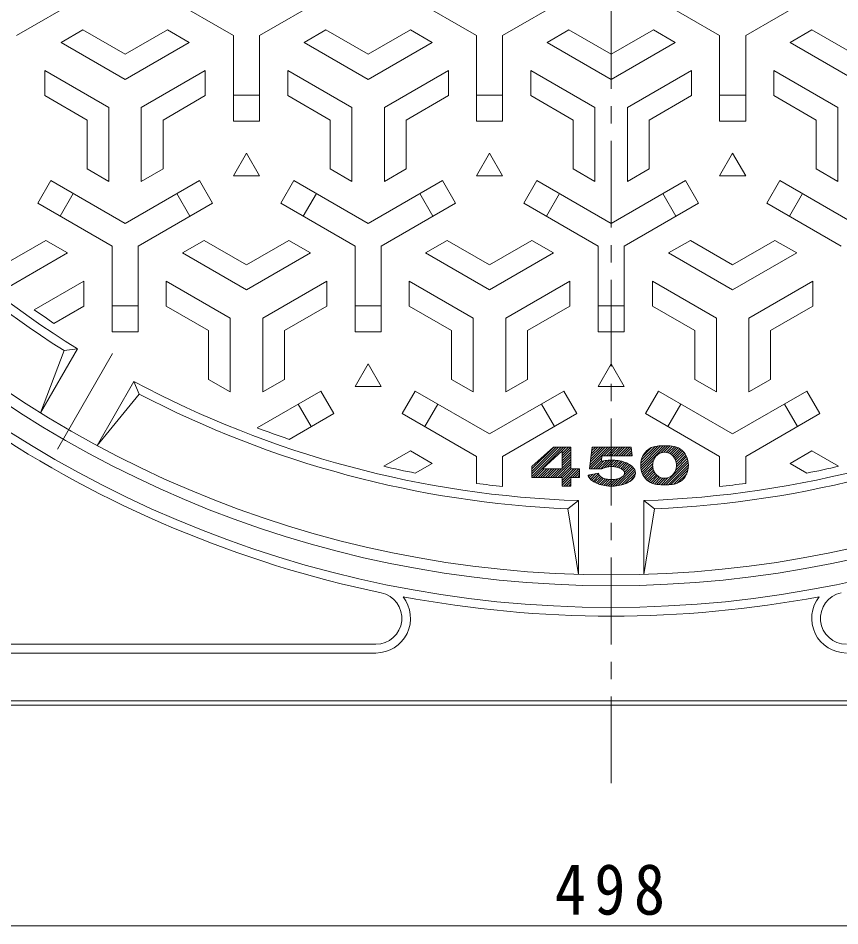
# Model space of a CAD drawing. Units: millimetres, scale not verified. Extents: x -623 to 760, y -541 to 550.
# Drawn here: x -438.2 to -248.9, y -78.7 to 130.5 of the extents above; entities that cross this region are included whole.
import ezdxf

# ---------------------------------------------------------------- set-up
doc = ezdxf.new("R2010")
doc.units = ezdxf.units.MM
doc.header["$LTSCALE"] = 4
doc.linetypes.add('CHAIN1', pattern=[8, 5, -1, 1, -1])
doc.linetypes.add('CHAIN2', pattern=[12, 9, -1, 1, -1])
for name, color, linetype, lineweight in [('0-1_躯体', 2, 'Continuous', 9), ('0-2_仕上', 3, 'Continuous', 18), ('0-4_その他', 7, 'Continuous', 9)]:
    doc.layers.add(name, color=color, linetype=linetype, lineweight=lineweight)
doc.styles.add('ＭＳ ゴシック', font='')
doc.styles.get('ＭＳ ゴシック').set_extended_font_data('MS Gothic')

msp = doc.modelspace()

# ---------------------------------------------------------------- linework, layer by layer
at = {"layer": '0-1_躯体'}
for p, q in [((-489.423, -13.812), (-355.768, -13.812)), ((-355.768, -15.812), (-522.725, -15.813)), ((-66.549, -26.813), (-536.549, -26.813)), ((-536.549, -27.813), (-66.549, -27.813))]:
    msp.add_line(p, q, dxfattribs=at)
for radius in [257.5, 252.5]:
    msp.add_circle((-301.549, 252.187), radius, dxfattribs=at)
for centre, radius, start, end in [((-301.549, 252.188), 259.593, 236.07092, 258.22052), ((-355.768, -7.812), 6, 270, 78.21989), ((-247.329, -7.812), 6, 101.78011, 270), ((-355.768, -7.812), 8, 270, 38.39113), ((-301.549, 252.187), 259.5, 259.35193, 280.64813), ((-247.329, -7.812), 8, 141.60887, 270)]:
    msp.add_arc(centre, radius, start, end, dxfattribs=at)
at = {"layer": '0-2_仕上', "linetype": 'CHAIN1', "lineweight": 9}
msp.add_line((-301.549, -45.813), (-301.549, 550.187), dxfattribs=at)
at = {"layer": '0-2_仕上'}
for p, q in [((-438.549, 126.458), (-421.429, 136.342)), ((-388.549, 126.458), (-405.668, 136.342)), ((-382.549, 126.458), (-365.429, 136.342)), ((-332.549, 126.458), (-349.668, 136.342)), ((-326.549, 126.458), (-309.429, 136.342)), ((-276.549, 126.458), (-293.668, 136.342)), ((-270.549, 126.458), (-253.429, 136.342)), ((-428.299, 124.87), (-423.299, 127.757)), ((-423.299, 127.757), (-413.549, 122.128)), ((-403.796, 127.758), (-413.549, 122.128)), ((-398.796, 124.871), (-403.796, 127.758)), ((-372.299, 124.87), (-367.299, 127.757)), ((-367.299, 127.757), (-357.549, 122.128)), ((-347.796, 127.758), (-357.549, 122.128)), ((-342.796, 124.871), (-347.796, 127.758)), ((-316.299, 124.87), (-311.299, 127.757)), ((-311.299, 127.757), (-301.549, 122.128)), ((-291.796, 127.758), (-301.549, 122.128)), ((-286.796, 124.871), (-291.796, 127.758)), ((-260.299, 124.87), (-255.299, 127.757)), ((-255.299, 127.757), (-245.549, 122.128)), ((-388.549, 126.458), (-388.549, 106.69)), ((-382.549, 126.458), (-382.549, 106.69)), ((-332.549, 126.458), (-332.549, 106.69)), ((-326.549, 126.458), (-326.549, 106.69)), ((-276.549, 126.458), (-276.549, 106.69)), ((-270.549, 126.458), (-270.549, 106.69)), ((-428.299, 124.87), (-413.549, 116.354)), ((-398.796, 124.871), (-413.549, 116.354)), ((-372.299, 124.87), (-357.549, 116.354)), ((-342.796, 124.871), (-357.549, 116.354)), ((-316.299, 124.87), (-301.549, 116.354)), ((-286.796, 124.871), (-301.549, 116.354)), ((-260.299, 124.87), (-245.549, 116.354)), ((-432.049, 118.375), (-432.049, 112.601)), ((-432.049, 118.375), (-417.299, 109.859)), ((-395.049, 118.375), (-409.799, 109.859)), ((-395.049, 118.375), (-395.049, 112.601)), ((-376.049, 118.375), (-376.049, 112.601)), ((-376.049, 118.375), (-361.299, 109.859)), ((-339.049, 118.375), (-353.799, 109.859)), ((-339.049, 118.375), (-339.049, 112.601)), ((-320.049, 118.375), (-320.049, 112.601)), ((-320.049, 118.375), (-305.299, 109.859)), ((-283.049, 118.375), (-297.799, 109.859)), ((-283.049, 118.375), (-283.049, 112.601)), ((-264.049, 118.375), (-264.049, 112.601)), ((-264.049, 118.375), (-249.299, 109.859)), ((-432.049, 112.601), (-422.299, 106.972)), ((-395.049, 112.601), (-404.799, 106.972)), ((-382.549, 112.69), (-388.549, 112.69)), ((-376.049, 112.601), (-366.299, 106.972)), ((-339.049, 112.601), (-348.799, 106.972)), ((-326.549, 112.69), (-332.549, 112.69)), ((-320.049, 112.601), (-310.299, 106.972)), ((-283.049, 112.601), (-292.799, 106.972)), ((-276.549, 112.69), (-270.549, 112.69)), ((-264.049, 112.601), (-254.299, 106.972)), ((-417.299, 92.825), (-417.299, 109.859)), ((-409.799, 92.825), (-409.799, 109.859)), ((-361.299, 92.825), (-361.299, 109.859)), ((-353.799, 92.825), (-353.799, 109.859)), ((-305.299, 92.825), (-305.299, 109.859)), ((-297.799, 92.825), (-297.799, 109.859)), ((-249.299, 92.825), (-249.299, 109.859)), ((-404.799, 95.711), (-404.799, 106.972)), ((-382.549, 106.69), (-388.549, 106.69)), ((-348.799, 95.711), (-348.799, 106.972)), ((-326.549, 106.69), (-332.549, 106.69)), ((-292.799, 95.711), (-292.799, 106.972)), ((-276.549, 106.69), (-270.549, 106.69)), ((-409.799, 92.825), (-404.799, 95.711)), ((-353.799, 92.825), (-348.799, 95.711)), ((-297.799, 92.825), (-292.799, 95.711)), ((-430.668, 93.038), (-433.668, 87.842)), ((-413.549, 83.154), (-430.668, 93.038)), ((-413.549, 83.154), (-396.429, 93.038)), ((-393.429, 87.842), (-396.429, 93.038)), ((-374.668, 93.038), (-377.668, 87.842)), ((-357.549, 83.154), (-374.668, 93.038)), ((-357.549, 83.154), (-340.429, 93.038)), ((-337.429, 87.842), (-340.429, 93.038)), ((-318.668, 93.038), (-321.668, 87.842)), ((-301.549, 83.154), (-318.668, 93.038)), ((-301.549, 83.154), (-284.429, 93.038)), ((-284.429, 93.038), (-281.429, 87.842)), ((-265.668, 87.842), (-262.668, 93.038)), ((-245.549, 83.154), (-262.668, 93.038)), ((-428.472, 84.842), (-425.472, 90.038)), ((-401.625, 90.038), (-398.625, 84.842)), ((-372.472, 84.842), (-369.472, 90.038)), ((-345.625, 90.038), (-342.625, 84.842)), ((-316.472, 84.842), (-313.472, 90.038)), ((-286.625, 84.842), (-289.625, 90.038)), ((-257.472, 90.038), (-260.472, 84.842)), ((-416.549, 77.958), (-433.668, 87.842)), ((-410.549, 77.958), (-393.429, 87.842)), ((-360.549, 77.958), (-377.668, 87.842)), ((-354.549, 77.958), (-337.429, 87.842)), ((-304.549, 77.958), (-321.668, 87.842)), ((-298.549, 77.958), (-281.429, 87.842)), ((-248.549, 77.958), (-265.668, 87.842)), ((-416.549, 77.958), (-416.549, 58.19)), ((-410.549, 77.958), (-410.549, 58.19)), ((-400.299, 76.37), (-395.299, 79.257)), ((-395.299, 79.257), (-385.549, 73.628)), ((-375.796, 79.258), (-385.549, 73.628)), ((-370.796, 76.371), (-375.796, 79.258)), ((-360.549, 77.958), (-360.549, 58.19)), ((-354.549, 77.958), (-354.549, 58.19)), ((-344.299, 76.37), (-339.299, 79.257)), ((-339.299, 79.257), (-329.549, 73.628)), ((-319.796, 79.258), (-329.549, 73.628)), ((-314.796, 76.371), (-319.796, 79.258)), ((-304.549, 77.958), (-304.549, 58.19)), ((-298.549, 77.958), (-298.549, 58.19)), ((-288.299, 76.37), (-283.299, 79.257)), ((-283.299, 79.257), (-273.549, 73.628)), ((-263.796, 79.258), (-273.549, 73.628)), ((-258.796, 76.371), (-263.796, 79.258)), ((-426.796, 76.371), (-441.106, 68.11)), ((-400.299, 76.37), (-385.549, 67.854)), ((-370.796, 76.371), (-385.549, 67.854)), ((-344.299, 76.37), (-329.549, 67.854)), ((-314.796, 76.371), (-329.549, 67.854)), ((-288.299, 76.37), (-273.549, 67.854)), ((-258.796, 76.371), (-273.549, 67.854)), ((-423.049, 69.875), (-434.485, 63.272)), ((-423.049, 69.875), (-423.049, 64.101)), ((-404.049, 69.875), (-404.049, 64.101)), ((-404.049, 69.875), (-389.299, 61.359)), ((-367.049, 69.875), (-381.799, 61.359)), ((-367.049, 69.875), (-367.049, 64.101)), ((-348.049, 69.875), (-348.049, 64.101)), ((-348.049, 69.875), (-333.299, 61.359)), ((-311.049, 69.875), (-325.799, 61.359)), ((-311.049, 69.875), (-311.049, 64.101)), ((-292.049, 69.875), (-292.049, 64.101)), ((-292.049, 69.875), (-277.299, 61.359)), ((-255.049, 69.875), (-269.799, 61.359)), ((-255.049, 69.875), (-255.049, 64.101)), ((-423.049, 64.101), (-429.915, 60.137)), ((-410.549, 64.19), (-416.549, 64.19)), ((-404.049, 64.101), (-394.299, 58.472)), ((-367.049, 64.101), (-376.799, 58.472)), ((-354.549, 64.19), (-360.549, 64.19)), ((-348.049, 64.101), (-338.299, 58.472)), ((-311.049, 64.101), (-320.799, 58.472)), ((-304.549, 64.19), (-298.549, 64.19)), ((-292.049, 64.101), (-282.299, 58.472)), ((-255.049, 64.101), (-264.799, 58.472)), ((-389.299, 44.325), (-389.299, 61.359)), ((-381.799, 44.325), (-381.799, 61.359)), ((-333.299, 44.325), (-333.299, 61.359)), ((-325.799, 44.325), (-325.799, 61.359)), ((-277.299, 44.325), (-277.299, 61.359)), ((-269.799, 44.325), (-269.799, 61.359)), ((-416.549, 58.19), (-410.549, 58.19)), ((-376.799, 47.211), (-376.799, 58.472)), ((-360.549, 58.19), (-354.549, 58.19)), ((-320.799, 47.211), (-320.799, 58.472)), ((-298.549, 58.19), (-304.549, 58.19)), ((-264.799, 47.211), (-264.799, 58.472)), ((-432.988, 39.528), (-424.483, 54.258)), ((-432.988, 39.528), (-427.602, 53.856)), ((-427.602, 53.856), (-424.483, 54.258)), ((-411.493, 46.758), (-419.997, 32.028)), ((-410.282, 43.856), (-411.493, 46.758)), ((-381.799, 44.325), (-376.799, 47.211)), ((-325.799, 44.325), (-320.799, 47.211)), ((-269.799, 44.325), (-264.799, 47.211)), ((-383.106, 36.064), (-368.429, 44.538)), ((-368.429, 44.538), (-365.429, 39.342)), ((-349.668, 39.342), (-346.668, 44.538)), ((-329.549, 34.654), (-346.668, 44.538)), ((-329.549, 34.654), (-312.429, 44.538)), ((-312.429, 44.538), (-309.429, 39.342)), ((-290.668, 44.538), (-293.668, 39.342)), ((-273.549, 34.654), (-290.668, 44.538)), ((-273.549, 34.654), (-256.429, 44.538)), ((-253.429, 39.342), (-256.429, 44.538)), ((-410.282, 43.856), (-419.997, 32.028)), ((-373.625, 41.538), (-370.625, 36.342)), ((-344.472, 36.342), (-341.472, 41.538)), ((-317.625, 41.538), (-314.625, 36.342)), ((-285.472, 41.538), (-288.472, 36.342)), ((-258.625, 36.342), (-261.625, 41.538)), ((-375.7, 33.412), (-365.429, 39.342)), ((-332.549, 29.458), (-349.668, 39.342)), ((-326.549, 29.458), (-309.429, 39.342)), ((-276.549, 29.458), (-293.668, 39.342)), ((-270.549, 29.458), (-253.429, 39.342)), ((-319.832, 24.886), (-313.08, 31.637)), ((-319.832, 25.452), (-313.646, 31.637)), ((-319.832, 26.017), (-314.212, 31.637)), ((-319.832, 26.583), (-314.777, 31.637)), ((-319.511, 24.641), (-312.515, 31.637)), ((-312.874, 30.712), (-311.949, 31.637)), ((-312.835, 30.185), (-311.383, 31.637)), ((-312.835, 29.619), (-310.836, 31.618)), ((-306.476, 26.927), (-301.768, 31.635)), ((-306.406, 27.564), (-302.334, 31.635)), ((-306.335, 28.2), (-302.9, 31.635)), ((-306.264, 28.837), (-303.465, 31.635)), ((-306.194, 29.473), (-304.031, 31.635)), ((-306.123, 30.109), (-304.597, 31.635)), ((-306.052, 30.746), (-305.163, 31.635)), ((-305.981, 31.382), (-305.728, 31.635)), ((-303.202, 29.636), (-301.203, 31.635)), ((-302.636, 29.636), (-300.637, 31.635)), ((-302.07, 29.636), (-300.071, 31.635)), ((-301.505, 29.636), (-299.506, 31.635)), ((-300.939, 29.636), (-298.94, 31.635)), ((-300.373, 29.636), (-298.374, 31.635)), ((-299.808, 29.636), (-297.809, 31.635)), ((-299.242, 29.636), (-297.243, 31.635)), ((-298.676, 29.636), (-296.93, 31.383)), ((-294.73, 27.333), (-290.153, 31.91)), ((-294.707, 27.922), (-290.755, 31.873)), ((-294.691, 26.806), (-289.569, 31.929)), ((-294.606, 26.325), (-289.002, 31.93)), ((-294.592, 28.602), (-291.398, 31.796)), ((-294.303, 29.457), (-292.218, 31.542)), ((-290.085, 30.281), (-288.45, 31.916)), ((-289.373, 30.427), (-287.913, 31.888)), ((-288.837, 30.397), (-287.389, 31.845)), ((-288.386, 30.282), (-286.908, 31.761)), ((-287.996, 30.107), (-286.473, 31.631)), ((-287.652, 29.885), (-286.076, 31.462)), ((-347.796, 30.758), (-353.945, 27.208)), ((-342.796, 27.871), (-347.796, 30.758)), ((-332.549, 29.458), (-332.549, 23.277)), ((-326.549, 29.458), (-326.549, 22.544)), ((-312.835, 29.054), (-310.836, 31.053)), ((-312.835, 28.488), (-310.836, 30.487)), ((-312.835, 27.922), (-310.836, 29.921)), ((-312.835, 27.357), (-310.836, 29.356)), ((-298.11, 29.636), (-296.873, 30.874)), ((-297.545, 29.636), (-296.817, 30.364)), ((-296.979, 29.636), (-296.76, 29.855)), ((-287.355, 29.617), (-285.712, 31.26)), ((-287.093, 29.313), (-285.38, 31.027)), ((-286.874, 28.966), (-285.076, 30.765)), ((-286.695, 28.58), (-284.801, 30.474)), ((-286.565, 28.144), (-284.554, 30.155)), ((-286.505, 27.073), (-284.151, 29.427)), ((-286.493, 27.65), (-284.337, 29.806)), ((-276.549, 29.458), (-276.549, 22.544)), ((-270.549, 29.458), (-270.549, 23.277)), ((-260.299, 27.87), (-255.299, 30.757)), ((-255.299, 30.757), (-249.152, 27.208)), ((-342.796, 27.871), (-346.667, 25.636)), ((-314.42, 24.641), (-310.836, 28.224)), ((-313.854, 24.641), (-310.836, 27.659)), ((-312.835, 26.791), (-310.836, 28.79)), ((-306.2, 26.638), (-303.719, 29.119)), ((-305.634, 26.638), (-303.79, 28.483)), ((-305.069, 26.638), (-303.23, 28.476)), ((-304.503, 26.638), (-302.566, 28.575)), ((-303.937, 26.638), (-301.952, 28.624)), ((-303.126, 26.883), (-301.375, 28.635)), ((-302.38, 27.064), (-300.828, 28.616)), ((-301.749, 27.129), (-300.308, 28.571)), ((-301.182, 27.13), (-299.814, 28.498)), ((-300.664, 27.083), (-299.343, 28.404)), ((-300.186, 26.995), (-298.893, 28.289)), ((-299.746, 26.869), (-298.464, 28.152)), ((-299.346, 26.704), (-298.057, 27.993)), ((-298.992, 26.492), (-297.672, 27.813)), ((-298.696, 26.222), (-297.311, 27.607)), ((-298.492, 25.861), (-296.978, 27.375)), ((-294.484, 25.882), (-291.764, 28.602)), ((-294.329, 25.471), (-291.955, 27.845)), ((-294.146, 25.089), (-291.977, 27.257)), ((-289.508, 22.938), (-283.869, 28.577)), ((-288.942, 22.938), (-283.781, 28.099)), ((-288.36, 22.955), (-283.739, 27.576)), ((-286.679, 26.333), (-283.994, 29.018)), ((-260.299, 27.87), (-256.43, 25.636)), ((-318.945, 24.641), (-316.946, 26.64)), ((-318.38, 24.641), (-316.381, 26.64)), ((-317.814, 24.641), (-315.815, 26.64)), ((-317.248, 24.641), (-315.249, 26.64)), ((-316.683, 24.641), (-314.684, 26.64)), ((-316.117, 24.641), (-314.118, 26.64)), ((-315.551, 24.641), (-313.552, 26.64)), ((-314.985, 24.641), (-312.987, 26.64)), ((-313.288, 24.641), (-310.836, 27.093)), ((-312.835, 22.831), (-309.027, 26.64)), ((-312.835, 23.397), (-309.592, 26.64)), ((-312.835, 23.963), (-310.158, 26.64)), ((-312.835, 24.528), (-310.724, 26.64)), ((-310.46, 24.641), (-308.838, 26.263)), ((-309.894, 24.641), (-308.838, 25.698)), ((-309.329, 24.641), (-308.838, 25.132)), ((-306.789, 24.918), (-306.488, 25.219)), ((-306.582, 24.56), (-305.775, 25.366)), ((-306.325, 24.25), (-305.062, 25.513)), ((-306.031, 23.979), (-304.45, 25.56)), ((-305.705, 23.739), (-304.291, 25.153)), ((-300.537, 22.685), (-296.403, 26.818)), ((-299.891, 22.764), (-296.181, 26.475)), ((-299.179, 22.911), (-296.019, 26.071)), ((-298.592, 25.195), (-296.674, 27.113)), ((-298.364, 23.161), (-295.963, 25.561)), ((-293.931, 24.738), (-291.91, 26.759)), ((-293.687, 24.417), (-291.783, 26.32)), ((-293.413, 24.124), (-291.608, 25.929)), ((-293.112, 23.86), (-291.393, 25.579)), ((-292.781, 23.625), (-291.134, 25.272)), ((-287.759, 22.991), (-283.756, 26.993)), ((-287.122, 23.062), (-283.862, 26.322)), ((-286.323, 23.295), (-284.132, 25.486)), ((-312.459, 22.642), (-310.836, 24.264)), ((-311.893, 22.642), (-310.836, 23.699)), ((-311.328, 22.642), (-310.836, 23.133)), ((-305.352, 23.526), (-304.018, 24.861)), ((-304.975, 23.337), (-303.678, 24.634)), ((-304.576, 23.171), (-303.292, 24.455)), ((-304.154, 23.027), (-302.865, 24.317)), ((-303.71, 22.906), (-302.4, 24.216)), ((-303.244, 22.806), (-301.894, 24.156)), ((-302.756, 22.728), (-301.343, 24.141)), ((-302.245, 22.674), (-300.735, 24.184)), ((-301.708, 22.645), (-300.033, 24.319)), ((-301.141, 22.646), (-299.026, 24.761)), ((-297.247, 23.711), (-296.205, 24.754)), ((-292.42, 23.42), (-290.838, 25.002)), ((-292.026, 23.249), (-290.499, 24.776)), ((-291.594, 23.115), (-290.112, 24.597)), ((-291.116, 23.027), (-289.668, 24.475)), ((-290.595, 22.983), (-289.137, 24.44)), ((-290.059, 22.953), (-288.452, 24.56)), ((-311.549, 17.4), (-309.049, 19.308)), ((-309.049, 19.308), (-309.049, 2.3)), ((-291.549, 17.4), (-294.049, 19.308)), ((-294.049, 19.308), (-294.049, 2.3)), ((-309.049, 2.3), (-311.549, 17.4)), ((-291.549, 17.4), (-294.049, 2.3))]:
    msp.add_line(p, q, dxfattribs=at)
at = {"layer": '0-2_仕上', "color": 7, "linetype": 'CHAIN2', "lineweight": 9}
msp.add_line((-429.143, 31.188), (-416.451, 53.17), dxfattribs=at)
at = {"layer": '0-2_仕上', "color": 7, "lineweight": 9}
for p, q in [((-314.834, 31.637), (-319.832, 27.14)), ((-314.834, 31.637), (-310.836, 31.637)), ((-310.836, 31.637), (-310.836, 26.64)), ((-305.953, 31.635), (-306.509, 26.638)), ((-305.953, 31.635), (-296.958, 31.635)), ((-296.958, 31.635), (-296.736, 29.636)), ((-312.835, 30.747), (-317.399, 26.64)), ((-312.835, 30.747), (-312.835, 26.64)), ((-303.661, 29.636), (-303.804, 28.35)), ((-303.661, 29.636), (-296.736, 29.636)), ((-319.832, 24.641), (-319.832, 27.14)), ((-317.399, 26.64), (-312.835, 26.64)), ((-310.836, 26.64), (-308.838, 26.64)), ((-308.838, 26.64), (-308.838, 24.641)), ((-304.454, 25.639), (-306.876, 25.139)), ((-306.509, 26.638), (-303.691, 26.638)), ((-319.832, 24.641), (-312.835, 24.641)), ((-312.835, 24.641), (-312.835, 22.642)), ((-310.836, 24.641), (-308.838, 24.641)), ((-310.836, 24.641), (-310.836, 22.642)), ((-310.836, 22.642), (-312.835, 22.642))]:
    msp.add_line(p, q, dxfattribs=at)
at = {"layer": '0-2_仕上'}
for points in [[(-417.299, 92.825), (-422.299, 95.711), (-422.299, 106.972)], [(-361.299, 92.825), (-366.299, 95.711), (-366.299, 106.972)], [(-305.299, 92.825), (-310.299, 95.711), (-310.299, 106.972)], [(-249.299, 92.825), (-254.299, 95.711), (-254.299, 106.972)], [(-426.796, 76.371), (-431.796, 79.258), (-441.549, 73.628)], [(-389.299, 44.325), (-394.299, 47.211), (-394.299, 58.472)], [(-333.299, 44.325), (-338.299, 47.211), (-338.299, 58.472)], [(-277.299, 44.325), (-282.299, 47.211), (-282.299, 58.472)]]:
    msp.add_lwpolyline(points, dxfattribs=at)
for points in [[(-388.549, 94.124), (-385.549, 99.32), (-382.549, 94.124)], [(-332.549, 94.124), (-329.549, 99.32), (-326.549, 94.124)], [(-276.549, 94.124), (-273.549, 99.32), (-270.549, 94.124)], [(-360.549, 45.624), (-357.549, 50.82), (-354.549, 45.624)], [(-304.549, 45.624), (-301.549, 50.82), (-298.549, 45.624)]]:
    msp.add_lwpolyline(points, close=True, dxfattribs=at)
at = {"layer": '0-2_仕上', "color": 7, "lineweight": 9}
for points in [[(-286.485, 27.434), (-286.49, 27.61), (-286.505, 27.796), (-286.533, 27.991), (-286.575, 28.195), (-286.634, 28.406), (-286.711, 28.624), (-286.808, 28.845), (-286.929, 29.067), (-287.073, 29.288), (-287.243, 29.502), (-287.439, 29.705), (-287.661, 29.893), (-287.908, 30.06), (-288.177, 30.202), (-288.464, 30.312), (-288.766, 30.388), (-289.077, 30.427), (-289.391, 30.427), (-289.701, 30.388), (-290.003, 30.312), (-290.291, 30.202), (-290.56, 30.06), (-290.806, 29.893), (-291.028, 29.705), (-291.224, 29.502), (-291.394, 29.288), (-291.539, 29.067), (-291.659, 28.845), (-291.757, 28.624), (-291.834, 28.406), (-291.892, 28.195), (-291.934, 27.991), (-291.962, 27.796), (-291.977, 27.61), (-291.982, 27.434), (-291.977, 27.258), (-291.962, 27.072), (-291.934, 26.877), (-291.892, 26.673)], [(-296.126, 24.905), (-296.051, 25.093), (-295.996, 25.289), (-295.965, 25.492), (-295.96, 25.703), (-295.983, 25.919), (-296.036, 26.14), (-296.121, 26.362), (-296.24, 26.585), (-296.393, 26.806), (-296.58, 27.023), (-296.801, 27.234), (-297.055, 27.435), (-297.34, 27.626), (-297.652, 27.804), (-297.99, 27.966), (-298.35, 28.113), (-298.727, 28.241), (-299.117, 28.352), (-299.516, 28.444), (-299.919, 28.518), (-300.324, 28.573), (-300.725, 28.61), (-301.121, 28.631), (-301.507, 28.637), (-301.882, 28.628), (-302.243, 28.606), (-302.589, 28.573), (-302.918, 28.529), (-303.231, 28.476), (-303.526, 28.416), (-303.804, 28.35)], [(-291.892, 26.673), (-291.834, 26.461), (-291.757, 26.244), (-291.659, 26.023), (-291.539, 25.8), (-291.394, 25.58), (-291.224, 25.366), (-291.028, 25.162), (-290.806, 24.975), (-290.56, 24.807), (-290.291, 24.666), (-290.003, 24.555), (-289.701, 24.479), (-289.391, 24.44), (-289.077, 24.44), (-288.766, 24.479), (-288.464, 24.555), (-288.177, 24.666), (-287.908, 24.807), (-287.661, 24.975), (-287.439, 25.162), (-287.243, 25.366), (-287.073, 25.58), (-286.929, 25.8), (-286.808, 26.023), (-286.711, 26.244), (-286.634, 26.461), (-286.575, 26.673), (-286.533, 26.877), (-286.505, 27.072), (-286.49, 27.258), (-286.485, 27.434)], [(-306.876, 25.139), (-306.817, 24.976), (-306.739, 24.81), (-306.639, 24.64), (-306.516, 24.467), (-306.368, 24.293), (-306.195, 24.119), (-305.994, 23.947), (-305.765, 23.777), (-305.507, 23.612), (-305.221, 23.454), (-304.906, 23.305), (-304.565, 23.166), (-304.198, 23.04), (-303.809, 22.929), (-303.4, 22.834), (-302.974, 22.757), (-302.536, 22.699), (-302.09, 22.66), (-301.641, 22.642), (-301.192, 22.644), (-300.749, 22.665), (-300.316, 22.705), (-299.896, 22.763), (-299.493, 22.838), (-299.109, 22.927), (-298.748, 23.029), (-298.409, 23.143), (-298.095, 23.266), (-297.807, 23.396), (-297.543, 23.533), (-297.304, 23.673), (-297.09, 23.817), (-296.899, 23.962), (-296.73, 24.107), (-296.582, 24.252), (-296.449, 24.4), (-296.327, 24.559), (-296.219, 24.727), (-296.126, 24.905)], [(-304.454, 25.639), (-304.449, 25.552), (-304.433, 25.463), (-304.405, 25.369), (-304.363, 25.273), (-304.306, 25.173), (-304.232, 25.072), (-304.14, 24.97), (-304.028, 24.868), (-303.896, 24.768), (-303.743, 24.669), (-303.569, 24.575), (-303.374, 24.486), (-303.159, 24.405), (-302.926, 24.332), (-302.676, 24.269), (-302.413, 24.218), (-302.139, 24.179), (-301.859, 24.153), (-301.576, 24.141), (-301.293, 24.142), (-301.015, 24.156), (-300.745, 24.182), (-300.486, 24.22), (-300.241, 24.268), (-300.011, 24.325), (-299.798, 24.39), (-299.602, 24.46), (-299.425, 24.536), (-299.266, 24.614), (-299.125, 24.696), (-299.001, 24.778), (-298.893, 24.861), (-298.8, 24.943), (-298.721, 25.024), (-298.655, 25.104), (-298.598, 25.185), (-298.548, 25.272), (-298.508, 25.364), (-298.478, 25.462)], [(-298.478, 25.462), (-298.461, 25.565), (-298.458, 25.672), (-298.471, 25.784), (-298.503, 25.899), (-298.554, 26.017), (-298.627, 26.136), (-298.723, 26.255), (-298.841, 26.373), (-298.984, 26.487), (-299.15, 26.597), (-299.338, 26.7), (-299.548, 26.795), (-299.775, 26.88), (-300.019, 26.955), (-300.275, 27.017), (-300.539, 27.066), (-300.809, 27.103), (-301.08, 27.126), (-301.349, 27.137), (-301.613, 27.136), (-301.868, 27.124), (-302.113, 27.101), (-302.346, 27.07), (-302.565, 27.031), (-302.77, 26.986), (-302.96, 26.936), (-303.135, 26.881), (-303.295, 26.823), (-303.44, 26.762), (-303.572, 26.701), (-303.691, 26.638)]]:
    msp.add_lwpolyline(points, dxfattribs=at)
at = {"layer": '0-2_仕上'}
msp.add_circle((-301.549, 252.187), 250, dxfattribs=at)
for radius, start, end in [(233, 211.8446, 238.1554), (235, 212.43885, 237.56115), (231, 234.86661, 236.24128), (233, 241.8446, 268.1554), (233, 271.8446, 298.1554), (235, 242.43885, 267.56115), (235, 272.43885, 297.56115), (231, 249.32513, 251.27656), (231, 256.8898, 258.7366), (231, 281.2634, 283.1102), (231, 262.28769, 263.78699), (231, 276.21301, 277.71231)]:
    msp.add_arc((-301.549, 252.187), radius, start, end, dxfattribs=at)
at = {"layer": '0-2_仕上', "color": 7, "lineweight": 9}
for centre, radius, start, end in [((-290.632, 27.872), 3.998, 95.01479, 153.97555), ((-289.234, 11.942), 19.989, 84.98521, 95.01479), ((-287.836, 27.872), 3.998, 26.02445, 84.98521), ((-289.733, 27.434), 4.997, 153.97555, 206.02445), ((-288.734, 27.434), 4.997, 333.97555, 26.02445), ((-290.632, 26.995), 3.998, 206.02445, 264.98521), ((-287.836, 26.995), 3.998, 275.01479, 333.97555), ((-289.234, 42.925), 19.989, 264.98521, 275.01479)]:
    msp.add_arc(centre, radius, start, end, dxfattribs=at)
at = {"layer": '0-4_その他'}
msp.add_line((-550.691, -78.67), (-52.407, -78.67), dxfattribs=at)

# ---------------------------------------------------------------- texts
at = {"layer": '0-4_その他', "color": 2, "insert": (-314.549, -76.27), "char_height": 11.73, "attachment_point": 7, "style": 'ＭＳ ゴシック'}
msp.add_mtext('\\T1.27;\\W0.9;498', dxfattribs=at)

doc.saveas('drawing.dxf')
